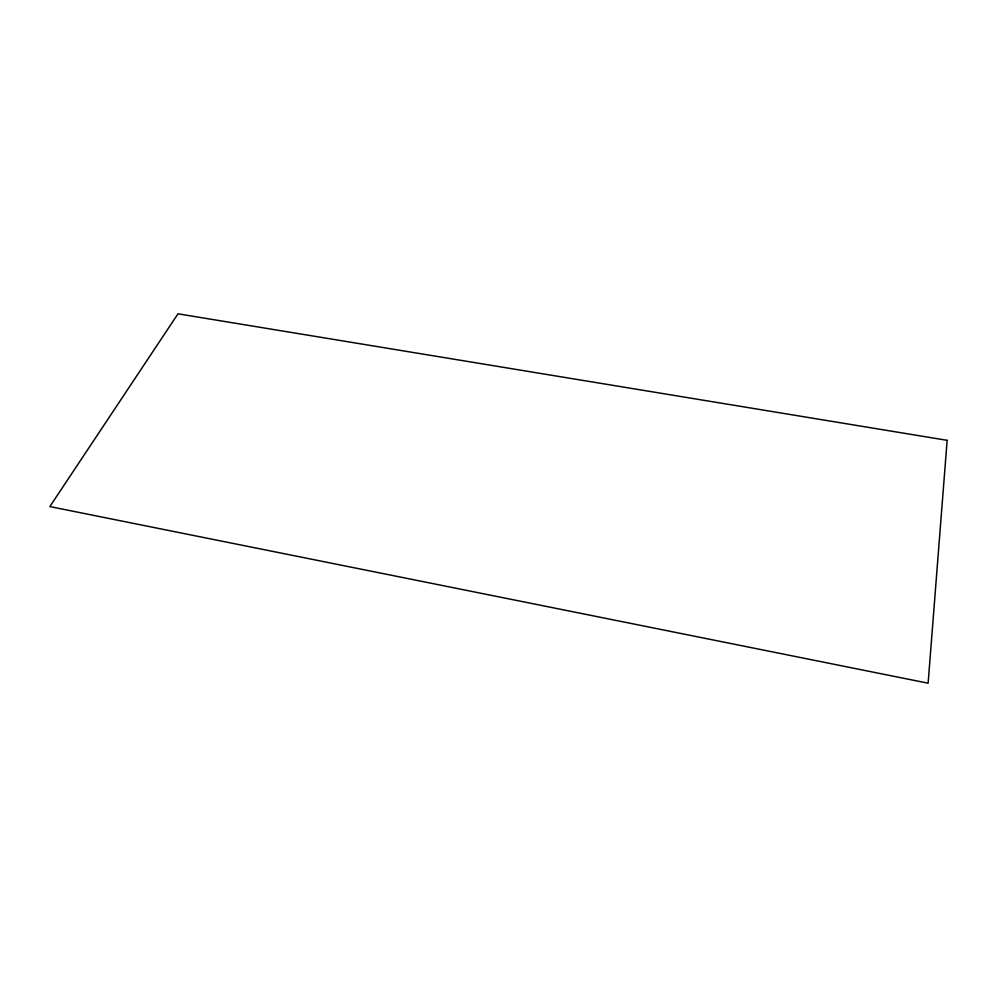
<?xml version="1.0" encoding="UTF-8"?>
<svg xmlns="http://www.w3.org/2000/svg" width="997" height="997" viewBox="0 0 997 997"><rect width="100%" height="100%" fill="white"/><g stroke="black" fill="none" stroke-linecap="round" stroke-linejoin="round"><path stroke-width="1.5" d="M947.15 440.325L928.12 683.194L49.85 506.576L177.989 313.806L947.15 440.325"/></g></svg>
